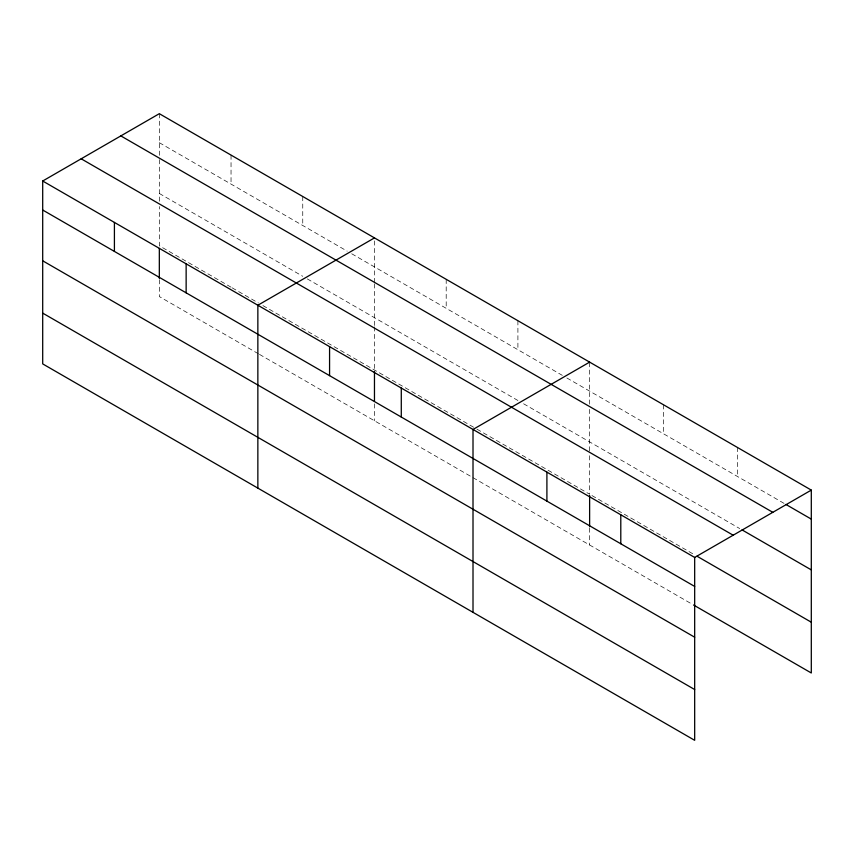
<?xml version="1.0" encoding="UTF-8"?>
<svg xmlns="http://www.w3.org/2000/svg" width="854" height="854" viewBox="0 0 854 854"><rect width="100%" height="100%" fill="white"/><g stroke="black" fill="none" stroke-linecap="round" stroke-linejoin="round"><path stroke-width="0.64" stroke-dasharray="4.27 3.2" d="M374.468 283.838L374.468 325.534M374.468 282.535L374.468 237.903M589.623 409.354L589.623 451.061M589.623 404.145L589.623 362.128M159.324 142.693L347.151 251.129M351.709 253.766L562.306 375.354M566.864 377.98L784.741 503.775M159.324 193.463L302.754 276.28M307.312 278.906L517.908 400.494M523.598 403.782L739.713 528.562M231.039 287.19L159.324 245.781L159.324 206.551M232.181 287.851L258.356 302.967M262.915 305.593L475.785 428.494M476.927 429.156L589.623 494.22L589.623 452.364M591.939 495.555L694.686 554.876M258.356 353.748L159.324 296.562L159.324 279.642M259.499 354.399L692.38 604.322M737.408 447.443L737.408 476.447M663.515 404.785L663.515 433.789M589.623 528.071L589.623 545.001M517.908 320.72L517.908 349.713M446.194 279.311L446.194 308.315M374.468 326.836L374.468 370.006M374.468 403.857L374.468 420.787M302.754 196.495L302.754 225.499M231.039 155.097L231.039 184.09M159.324 113.689L159.324 158.31M159.324 159.613L159.324 201.32"/><path stroke-width="1.28" d="M694.676 637.212L694.676 557.438L42.7 181.016L42.7 363.9L694.676 740.311L694.676 637.212L42.7 260.801M693.533 604.995L811.3 672.984L811.3 490.1L159.324 113.689L42.7 181.016M374.468 237.903L257.855 305.241L257.855 488.114M589.623 362.128L473.009 429.455L473.009 612.329M694.676 557.438L811.3 490.1M785.904 504.436L811.3 519.104M120.83 135.903L772.817 512.325M742.03 529.886L811.3 569.885M81.183 158.801L733.17 535.212M697.003 556.21L811.3 622.203M42.7 210.02L694.676 586.431M42.7 313.119L694.676 689.53M620.794 514.77L620.794 543.774M589.623 495.523L589.623 526.769M546.902 472.113L546.902 501.117M401.284 388.047L401.284 417.051M374.468 371.309L374.468 401.252M329.569 346.639L329.569 375.643M186.14 263.833L186.14 292.826M159.324 248.386L159.324 278.34M114.415 222.424L114.415 251.428"/></g></svg>
